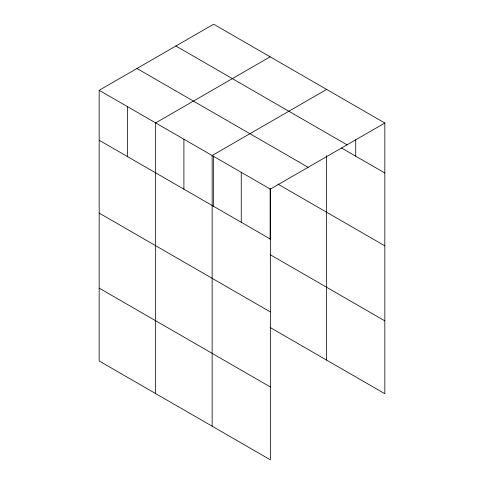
<?xml version="1.0" encoding="UTF-8"?>
<svg xmlns="http://www.w3.org/2000/svg" width="484" height="484" viewBox="0 0 484 484"><rect width="100%" height="100%" fill="white"/><g stroke="black" fill="none" stroke-linecap="round" stroke-linejoin="round"><path stroke-width="0.73" d="M99.172 90.296L270.344 189.117L270.344 459.8L99.172 360.973L99.172 90.296L213.656 24.2L384.828 123.027L384.828 393.704L270.139 327.493M270.139 56.816L155.66 122.906L155.66 393.589M326.627 89.425L212.149 155.521L212.149 426.198M270.344 189.117L384.828 123.027M175.873 46.01L347.046 144.837M341.498 147.971L384.828 172.988M136.954 68.48L308.127 167.307M277.84 184.059L384.828 245.824M99.172 140.251L270.344 239.078M270.139 254.657L384.828 320.868M99.172 213.093L270.344 311.92M99.172 288.137L270.344 386.964M355.728 139.779L355.728 156.187M326.627 155.739L326.627 360.108M270.139 188.615L270.139 239.647M241.25 172.322L241.25 222.277M213.656 156.005L213.656 206.281M183.902 139.21L183.902 189.171M127.419 106.601L127.419 156.562"/></g></svg>
